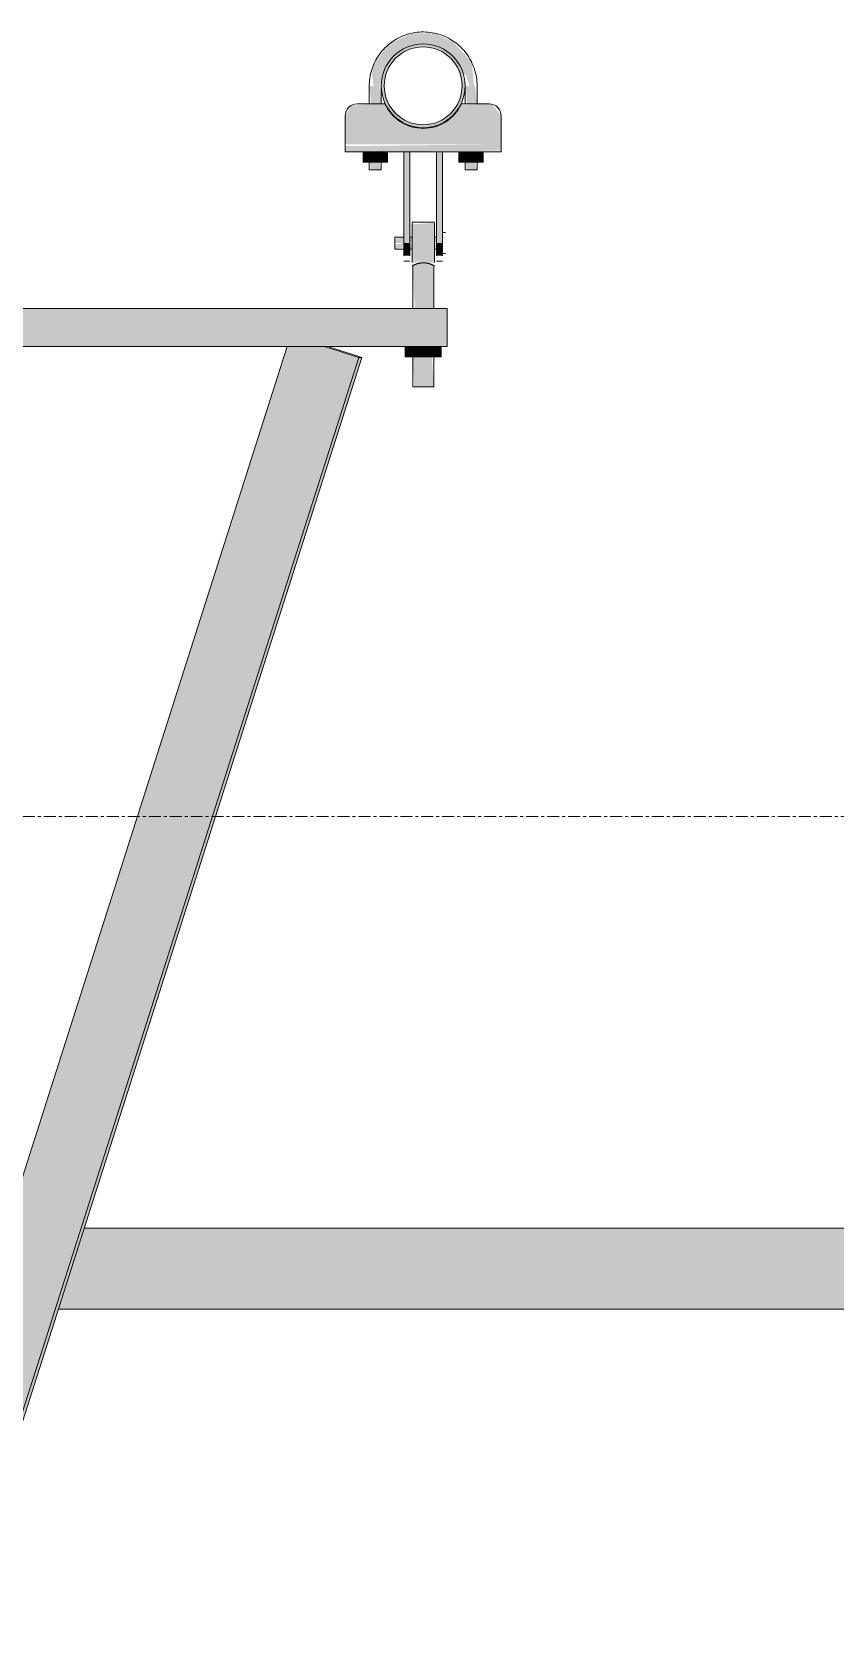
# Model space of a CAD drawing. Header units: inches. Extents: x 21380 to 98133, y -290 to 853.
# Drawn here: x 32098.2 to 32131.7, y 227.8 to 294.5 of the extents above; entities that cross this region are included whole.
import ezdxf

# ---------------------------------------------------------------- set-up
doc = ezdxf.new("R2010")
doc.units = ezdxf.units.IN
doc.header["$MEASUREMENT"] = 0
doc.linetypes.add('Grid Line 1_2_', pattern=[0.875, 0.5, -0.125, 0.125, -0.125])
for name, color, linetype, lineweight in [('A-FLOR-LEVL', 51, 'Continuous', 9), ('Q-SPCQ', 91, 'Continuous', 9), ('S-BEAM', 12, 'Continuous', 9)]:
    doc.layers.add(name, color=color, linetype=linetype, lineweight=lineweight)

# ---------------------------------------------------------------- blocks, each defined once
blk = doc.blocks.new('Basketball_Backstop-Performance_Sports_Systems-3103-Ceiling_Hung - 27_-0_ to 27_-11 7_8_-V63-Building Section - North_South looking East _ Fitness Center')
at = {"layer": 'Q-SPCQ'}
for points in [[(21761.118, 292.25), (21761.178, 292.25), (21761.08, 293.226), (21760.309, 294.08), (21759.553, 294.444), (21758.552, 294.444), (21757.65, 294.009), (21757.026, 293.226), (21756.913, 292.733), (21756.988, 292.25), (21757.178, 292.25), (21757.23, 292.25), (21757.362, 292.703), (21757.723, 293.367), (21758.037, 293.657), (21758.427, 293.869), (21758.801, 293.967), (21759.255, 293.973), (21759.776, 293.829), (21759.915, 293.795), (21760.05, 293.681), (21760.73, 292.735), (21760.745, 292.687), (21760.812, 292.735), (21760.988, 292.25), (21761.053, 292.25)], [(21755.803, 289.812), (21762.303, 289.812), (21762.303, 291), (21761.932, 291.483), (21761.803, 291.5), (21760.608, 291.437), (21760.202, 290.92), (21759.865, 290.688), (21759.473, 290.539), (21759.275, 290.487), (21758.551, 290.56), (21758.158, 290.734), (21757.807, 291.013), (21757.536, 291.375), (21757.362, 291.5), (21756.053, 291.433), (21755.803, 291)], [(21755.804, 289.5), (21762.303, 289.542), (21762.303, 289.812), (21755.803, 289.732), (21755.803, 289.5)], [(21756.548, 289.062), (21756.8, 289.062), (21756.8, 289.5), (21756.548, 289.5)], [(21757.305, 289.062), (21757.305, 289.5), (21756.8, 289.5), (21756.8, 289.062)], [(21757.558, 289.062), (21757.558, 289.5), (21757.305, 289.5), (21757.305, 289.062)], [(21758.49, 285.687), (21758.49, 289.5), (21758.24, 289.5), (21758.24, 285.687)], [(21759.865, 285.687), (21759.865, 289.5), (21759.615, 289.5), (21759.615, 285.687)], [(21760.646, 289.062), (21760.8, 289.062), (21760.8, 289.5), (21760.548, 289.5), (21760.548, 289.062)], [(21761.305, 289.062), (21761.305, 289.5), (21760.8, 289.5), (21760.8, 289.062)], [(21761.558, 289.062), (21761.558, 289.5), (21761.305, 289.5), (21761.305, 289.062)], [(21758.589, 285.656), (21759.527, 285.656), (21759.527, 286.532), (21758.589, 286.469), (21758.589, 285.891)], [(21758.49, 285.157), (21758.49, 285.687), (21758.24, 285.687), (21758.24, 285.157)], [(21759.615, 285.157), (21759.865, 285.157), (21759.865, 285.687), (21759.615, 285.687), (21759.615, 285.312)], [(21715.422, 152.543), (21756.362, 280.918), (21754.939, 281.375), (21753.371, 281.375), (21715.466, 162.249), (21715.705, 162.199), (21715.758, 161.927), (21715.692, 161.772), (21715.269, 161.789), (21715.269, 152.592)], [(21759.058, 280.937), (21759.058, 281.375), (21758.308, 281.375), (21758.308, 280.937)], [(21759.808, 280.937), (21759.808, 281.375), (21759.058, 281.375), (21759.058, 280.937)], [(21715.556, 152.543), (21756.496, 280.918), (21756.362, 280.918), (21715.422, 152.543)]]:
    blk.add_hatch(color=256, dxfattribs=at).paths.add_polyline_path(points, flags=0)
h = blk.add_hatch(color=256, dxfattribs=at)
h.paths.add_polyline_path([(21759.053, 290.5), (21759.506, 290.56), (21759.928, 290.734), (21760.29, 291.013), (21760.646, 291.562), (21760.743, 291.797), (21760.803, 292.25), (21760.646, 292.938), (21760.568, 293.125), (21760.29, 293.487), (21759.857, 293.795), (21759.506, 293.94), (21759.053, 294), (21758.6, 293.94), (21758.178, 293.766), (21757.815, 293.487), (21757.537, 293.125), (21757.362, 292.703), (21757.303, 292.25), (21757.362, 291.797), (21757.554, 291.353), (21757.815, 291.013), (21758.225, 290.715), (21758.6, 290.56)], flags=0)
h.paths.add_polyline_path([(21759.053, 290.625), (21758.632, 290.68), (21758.225, 290.854), (21757.71, 291.353), (21757.646, 291.437), (21757.483, 291.829), (21757.428, 292.25), (21757.483, 292.671), (21757.646, 293.062), (21757.904, 293.399), (21758.24, 293.657), (21758.632, 293.82), (21759.053, 293.875), (21759.533, 293.795), (21759.865, 293.657), (21760.202, 293.399), (21760.46, 293.062), (21760.646, 292.493), (21760.646, 292.007), (21760.622, 291.829), (21760.395, 291.353), (21760.202, 291.101), (21759.865, 290.843), (21759.473, 290.68)], flags=0)
h = blk.add_hatch(color=256, dxfattribs=at)
h.paths.add_polyline_path([(21757.053, 288.75), (21757.294, 288.75), (21757.23, 289.062), (21756.811, 289.062), (21756.876, 288.75), (21756.988, 288.75)], flags=0)
h.paths.add_polyline_path([(21757.067, 291.5), (21757.294, 291.5), (21757.23, 292.25), (21756.811, 292.25), (21756.887, 291.5), (21757.053, 291.5)], flags=0)
h = blk.add_hatch(color=256, dxfattribs=at)
h.paths.add_polyline_path([(21760.928, 288.75), (21761.294, 288.75), (21761.225, 289.062), (21760.811, 289.062), (21760.876, 288.75)], flags=0)
h.paths.add_polyline_path([(21760.988, 291.5), (21761.294, 291.5), (21761.23, 292.25), (21760.811, 292.25), (21760.893, 291.5), (21760.975, 291.5)], flags=0)
h = blk.add_hatch(color=256, dxfattribs=at)
h.paths.add_polyline_path([(21758.24, 285.687), (21758.24, 285.929), (21757.865, 285.864), (21757.865, 285.687)], flags=0)
h.paths.add_polyline_path([(21758.49, 285.687), (21758.589, 285.752), (21758.589, 285.929), (21758.49, 285.848), (21758.49, 285.732)], flags=0)
h.paths.add_polyline_path([(21759.615, 285.687), (21759.615, 285.929), (21759.527, 285.864), (21759.527, 285.687)], flags=0)
h = blk.add_hatch(color=256, dxfattribs=at)
h.paths.add_polyline_path([(21757.865, 285.446), (21758.24, 285.511), (21758.24, 285.687), (21757.865, 285.623), (21757.865, 285.471)], flags=0)
h.paths.add_polyline_path([(21759.527, 285.446), (21759.615, 285.517), (21759.615, 285.687), (21759.527, 285.623), (21759.527, 285.45)], flags=0)
h.paths.add_polyline_path([(21758.589, 285.446), (21758.589, 285.687), (21758.49, 285.604), (21758.49, 285.446)], flags=0)
h = blk.add_hatch(color=256, dxfattribs=at)
h.paths.add_polyline_path([(21758.981, 284.859), (21758.589, 285.015), (21758.589, 284.871), (21758.98, 284.859)], flags=0)
h.paths.add_polyline_path([(21759.135, 284.859), (21759.527, 284.871), (21759.527, 285.656), (21758.589, 285.656), (21758.589, 285.015), (21759.058, 284.881)], flags=0)
h = blk.add_hatch(color=256, dxfattribs=at)
h.paths.add_polyline_path([(21759.367, 279.687), (21759.495, 279.687), (21759.426, 280.937), (21758.62, 280.937), (21758.679, 279.687), (21759.277, 279.687)], flags=0)
h.paths.add_polyline_path([(21759.148, 282.955), (21759.495, 282.955), (21759.468, 284.763), (21759.135, 284.859), (21758.723, 284.795), (21758.62, 284.75), (21758.707, 282.955), (21759.107, 282.955)], flags=0)
h = blk.add_hatch(color=256, dxfattribs=at)
h.paths.add_polyline_path([(21664.058, 281.375), (21711.115, 281.375), (21711.115, 282.955), (21664.058, 282.955), (21664.058, 281.585)], flags=0)
h.paths.add_polyline_path([(21755.804, 281.375), (21760.058, 281.375), (21760.058, 282.955), (21712.99, 282.955), (21712.99, 281.375), (21736.437, 281.375)], flags=0)
for p, q in [((21756.803, 292.25), (21756.803, 291.5)), ((21757.303, 291.5), (21757.303, 292.25)), ((21760.803, 292.25), (21760.803, 291.5)), ((21761.303, 291.5), (21761.303, 292.25)), ((21757.459, 291.5), (21756.303, 291.5)), ((21761.803, 291.5), (21760.647, 291.5)), ((21755.803, 289.812), (21755.803, 291)), ((21762.303, 291), (21762.303, 289.812)), ((21755.803, 289.5), (21755.803, 289.812)), ((21755.803, 289.5), (21762.303, 289.5)), ((21756.548, 289.5), (21756.548, 289.062)), ((21756.8, 289.062), (21756.8, 289.5)), ((21756.803, 289.515), (21756.803, 288.75)), ((21757.303, 288.75), (21757.303, 289.518)), ((21757.305, 289.062), (21757.305, 289.5)), ((21757.558, 289.062), (21757.558, 289.5)), ((21758.24, 285.687), (21758.24, 289.5)), ((21758.49, 289.5), (21758.24, 289.5)), ((21758.49, 289.5), (21758.49, 285.687)), ((21759.615, 285.687), (21759.615, 289.5)), ((21759.865, 289.5), (21759.615, 289.5)), ((21759.865, 289.5), (21759.865, 285.687)), ((21760.548, 289.062), (21760.548, 289.5)), ((21760.8, 289.062), (21760.8, 289.5)), ((21760.803, 289.511), (21760.803, 288.75)), ((21761.303, 288.75), (21761.303, 289.511)), ((21761.305, 289.062), (21761.305, 289.5)), ((21761.558, 289.5), (21761.558, 289.062)), ((21762.303, 289.812), (21762.303, 289.5)), ((21756.8, 289.062), (21756.548, 289.062)), ((21757.305, 289.062), (21756.8, 289.062)), ((21756.803, 288.75), (21756.811, 288.75)), ((21757.303, 288.75), (21756.803, 288.75)), ((21757.294, 288.75), (21757.303, 288.75)), ((21757.558, 289.062), (21757.305, 289.062)), ((21760.8, 289.062), (21760.548, 289.062)), ((21761.305, 289.062), (21760.8, 289.062)), ((21761.303, 288.75), (21760.803, 288.75)), ((21760.803, 288.75), (21760.811, 288.75)), ((21761.294, 288.75), (21761.303, 288.75)), ((21761.558, 289.062), (21761.305, 289.062)), ((21759.527, 286.562), (21758.589, 286.562)), ((21758.589, 285.656), (21758.589, 286.532)), ((21759.527, 286.532), (21759.527, 285.656)), ((21759.99, 286.125), (21759.865, 286.125)), ((21758.24, 285.937), (21757.865, 285.937)), ((21757.865, 285.687), (21757.865, 285.929)), ((21757.865, 285.446), (21757.865, 285.687)), ((21757.865, 285.437), (21758.24, 285.437)), ((21758.24, 285.157), (21758.24, 285.687)), ((21758.589, 285.937), (21758.49, 285.937)), ((21758.49, 285.687), (21758.49, 285.157)), ((21758.49, 285.437), (21758.589, 285.437)), ((21758.589, 284.871), (21758.589, 285.656)), ((21759.615, 285.937), (21759.527, 285.937)), ((21759.527, 285.656), (21759.527, 284.871)), ((21759.527, 285.437), (21759.615, 285.437)), ((21759.615, 285.157), (21759.615, 285.687)), ((21759.865, 285.687), (21759.865, 285.157)), ((21759.99, 285.687), (21759.99, 285.687)), ((21759.99, 285.687), (21759.99, 285.687)), ((21758.24, 284.937), (21758.49, 284.937)), ((21758.589, 284.75), (21758.62, 284.75)), ((21758.62, 284.75), (21758.62, 282.955)), ((21759.495, 282.955), (21759.495, 284.75)), ((21759.495, 284.75), (21759.527, 284.75)), ((21759.615, 284.937), (21759.865, 284.937)), ((21759.865, 285.25), (21759.99, 285.25)), ((21760.058, 282.955), (21712.989, 282.955)), ((21760.058, 282.955), (21760.058, 281.375)), ((21760.058, 281.375), (21712.989, 281.375)), ((21715.376, 162.237), (21753.371, 281.375)), ((21754.939, 281.375), (21756.362, 280.918)), ((21756.496, 280.918), (21755.073, 281.375)), ((21758.308, 280.937), (21758.308, 281.375)), ((21758.62, 281.375), (21758.62, 279.687)), ((21759.058, 280.937), (21759.058, 281.375)), ((21759.495, 279.687), (21759.495, 281.375)), ((21759.808, 280.937), (21759.808, 281.375)), ((21756.362, 280.918), (21715.422, 152.543)), ((21715.556, 152.543), (21756.496, 280.918)), ((21756.362, 280.918), (21756.496, 280.918)), ((21759.058, 280.937), (21758.308, 280.937)), ((21759.808, 280.937), (21759.058, 280.937)), ((21759.495, 279.687), (21758.62, 279.687))]:
    blk.add_line(p, q, dxfattribs=at)
at = {"layer": 'Q-SPCQ', "flags": 128}
blk.add_lwpolyline([(21761.303, 292.25), (21761.301, 292.34), (21761.296, 292.43), (21761.287, 292.519), (21761.274, 292.608), (21761.258, 292.697), (21761.238, 292.785), (21761.215, 292.872), (21761.189, 292.958), (21761.159, 293.043), (21761.125, 293.126), (21761.089, 293.208), (21761.049, 293.289), (21761.005, 293.368), (21760.959, 293.445), (21760.91, 293.52), (21760.858, 293.594), (21760.802, 293.665), (21760.744, 293.734), (21760.684, 293.8), (21760.62, 293.864), (21760.555, 293.925), (21760.486, 293.984), (21760.416, 294.04), (21760.343, 294.093), (21760.268, 294.143), (21760.192, 294.19), (21760.113, 294.234), (21760.033, 294.275), (21759.951, 294.313), (21759.868, 294.347), (21759.784, 294.378), (21759.698, 294.406), (21759.611, 294.43), (21759.524, 294.45), (21759.435, 294.467), (21759.346, 294.481), (21759.257, 294.491), (21759.167, 294.497), (21759.077, 294.5), (21758.987, 294.499), (21758.897, 294.495), (21758.808, 294.487), (21758.718, 294.475), (21758.63, 294.46), (21758.542, 294.441), (21758.454, 294.419), (21758.368, 294.393), (21758.283, 294.364), (21758.199, 294.332), (21758.116, 294.296), (21758.035, 294.257), (21757.956, 294.215), (21757.878, 294.169), (21757.802, 294.121), (21757.729, 294.069), (21757.657, 294.015), (21757.588, 293.957), (21757.52, 293.898), (21757.456, 293.835), (21757.394, 293.77), (21757.334, 293.702), (21757.278, 293.632), (21757.224, 293.56), (21757.173, 293.486), (21757.125, 293.41), (21757.08, 293.332), (21757.038, 293.252), (21757, 293.171), (21756.965, 293.088), (21756.933, 293.004), (21756.904, 292.918), (21756.879, 292.832), (21756.858, 292.745), (21756.84, 292.656), (21756.825, 292.568), (21756.814, 292.478), (21756.807, 292.388), (21756.803, 292.299), (21756.803, 292.25)], dxfattribs=at)
at = {"layer": 'Q-SPCQ'}
for centre, radius, start, end in [((21759.053, 292.25), 1.75, 0, 180), ((21759.053, 292.25), 1.625, 0, 180), ((21759.053, 292.25), 1.75, 180, 0), ((21759.053, 292.25), 1.625, 180, 0), ((21756.303, 291), 0.5, 90, 180), ((21756.303, 291), 0.5, 120, 178.84926), ((21759.053, 292.223), 1.75, 204.39575, 335.60425), ((21761.803, 291), 0.5, 0, 90), ((21761.803, 291), 0.5, 0, 60)]:
    blk.add_arc(centre, radius, start, end, dxfattribs=at)
blk.add_open_spline([(21759.495, 284.75), (21759.495, 284.75), (21759.492, 284.752), (21759.481, 284.758), (21759.469, 284.762), (21759.454, 284.769), (21759.436, 284.777), (21759.419, 284.785), (21759.404, 284.791), (21759.393, 284.795), (21759.38, 284.799), (21759.363, 284.806), (21759.34, 284.814), (21759.315, 284.822), (21759.294, 284.829), (21759.278, 284.833), (21759.261, 284.837), (21759.239, 284.842), (21759.209, 284.848), (21759.173, 284.855), (21759.135, 284.859), (21759.097, 284.862), (21759.058, 284.862), (21759.019, 284.862), (21758.981, 284.859), (21758.943, 284.855), (21758.907, 284.848), (21758.877, 284.842), (21758.855, 284.837), (21758.838, 284.833), (21758.822, 284.829), (21758.801, 284.822), (21758.776, 284.814), (21758.753, 284.806), (21758.736, 284.799), (21758.723, 284.795), (21758.711, 284.791), (21758.696, 284.785), (21758.679, 284.777), (21758.662, 284.769), (21758.647, 284.762), (21758.635, 284.758), (21758.624, 284.752), (21758.62, 284.75), (21758.62, 284.75)], degree=3, knots=[0, 0, 0, 0, 0.055556, 0.083333, 0.111111, 0.138889, 0.166667, 0.194444, 0.208333, 0.222222, 0.236111, 0.25, 0.277778, 0.305556, 0.319444, 0.333333, 0.347222, 0.361111, 0.388889, 0.416667, 0.444444, 0.472222, 0.5, 0.527778, 0.555556, 0.583333, 0.611111, 0.638889, 0.652778, 0.666667, 0.680556, 0.694444, 0.722222, 0.75, 0.763889, 0.777778, 0.791667, 0.805556, 0.833333, 0.861111, 0.888889, 0.916667, 0.944444, 1, 1, 1, 1], dxfattribs=at)
blk = doc.blocks.new('Basketball_Backstop-Performance_Sports_Systems-3103-Ceiling_Hung - 27_-0_ to 27_-11 7_8_-V70-Building Section - North_South looking East _ Fitness Center')
at = {"layer": 'Q-SPCQ'}
blk.add_hatch(color=256, dxfattribs=at).paths.add_polyline_path([(21759.31, 294.377), (21758.794, 294.444), (21759.255, 294.382)], flags=0)
for p, q in [((21756.803, 292.25), (21756.803, 291.5)), ((21757.303, 291.5), (21757.303, 292.25)), ((21760.803, 292.25), (21760.803, 291.5)), ((21761.303, 291.5), (21761.303, 292.25)), ((21756.803, 289.062), (21756.803, 288.75)), ((21756.803, 288.75), (21756.811, 288.75)), ((21756.811, 288.75), (21756.803, 288.75)), ((21757.294, 288.75), (21757.303, 288.75)), ((21757.303, 288.75), (21757.294, 288.75)), ((21757.303, 288.75), (21757.303, 289.062)), ((21760.803, 289.062), (21760.803, 288.75)), ((21760.811, 288.75), (21760.803, 288.75)), ((21760.803, 288.75), (21760.811, 288.75)), ((21761.303, 288.75), (21761.294, 288.75)), ((21761.294, 288.75), (21761.303, 288.75)), ((21761.303, 288.75), (21761.303, 289.062)), ((21759.527, 286.562), (21758.589, 286.562)), ((21758.589, 286.532), (21758.589, 286.532)), ((21759.527, 286.532), (21759.527, 286.532)), ((21759.99, 286.125), (21759.865, 286.125)), ((21758.24, 285.937), (21757.865, 285.937)), ((21757.865, 285.929), (21757.865, 285.929)), ((21757.865, 285.446), (21757.865, 285.446)), ((21757.865, 285.437), (21758.24, 285.437)), ((21758.589, 285.937), (21758.49, 285.937)), ((21758.49, 285.437), (21758.589, 285.437)), ((21759.615, 285.937), (21759.527, 285.937)), ((21759.527, 285.437), (21759.615, 285.437)), ((21759.99, 285.687), (21759.99, 285.687)), ((21759.99, 285.687), (21759.99, 285.687)), ((21758.24, 285.157), (21758.24, 285.157)), ((21758.24, 284.937), (21758.49, 284.937)), ((21758.49, 285.157), (21758.49, 285.157)), ((21758.589, 284.871), (21758.589, 284.871)), ((21758.589, 284.75), (21758.62, 284.75)), ((21759.495, 284.75), (21759.527, 284.75)), ((21759.527, 284.871), (21759.527, 284.871)), ((21759.615, 285.157), (21759.615, 285.157)), ((21759.615, 284.937), (21759.865, 284.937)), ((21759.865, 285.25), (21759.99, 285.25)), ((21759.865, 285.157), (21759.865, 285.157))]:
    blk.add_line(p, q, dxfattribs=at)
at = {"layer": 'Q-SPCQ', "flags": 128}
for points in [[(21758.454, 294.419), (21758.368, 294.393), (21758.283, 294.364), (21758.199, 294.332), (21758.116, 294.296), (21758.035, 294.257), (21757.956, 294.215), (21757.878, 294.169), (21757.802, 294.121), (21757.729, 294.069)], [(21759.524, 294.45), (21759.435, 294.467), (21759.346, 294.481), (21759.257, 294.491), (21759.167, 294.497), (21759.077, 294.5), (21758.987, 294.499), (21758.897, 294.495), (21758.808, 294.487), (21758.718, 294.475), (21758.63, 294.46), (21758.542, 294.441)], [(21760.416, 294.04), (21760.343, 294.093), (21760.268, 294.143), (21760.192, 294.19), (21760.113, 294.234), (21760.033, 294.275), (21759.951, 294.313), (21759.868, 294.347), (21759.784, 294.378), (21759.698, 294.406), (21759.611, 294.43)], [(21757.588, 293.957), (21757.52, 293.898), (21757.456, 293.835), (21757.394, 293.77), (21757.334, 293.702), (21757.278, 293.632), (21757.224, 293.56), (21757.173, 293.486), (21757.125, 293.41), (21757.08, 293.332)], [(21761.049, 293.289), (21761.005, 293.368), (21760.959, 293.445), (21760.91, 293.52), (21760.858, 293.594), (21760.802, 293.665), (21760.744, 293.734), (21760.684, 293.8), (21760.62, 293.864), (21760.555, 293.925), (21760.486, 293.984)], [(21757, 293.171), (21756.965, 293.088), (21756.933, 293.004), (21756.904, 292.918), (21756.879, 292.832), (21756.858, 292.745), (21756.84, 292.656), (21756.825, 292.568), (21756.814, 292.478), (21756.807, 292.388), (21756.803, 292.299), (21756.803, 292.25)], [(21761.303, 292.25), (21761.301, 292.34), (21761.296, 292.43), (21761.287, 292.519), (21761.274, 292.608), (21761.258, 292.697), (21761.238, 292.785), (21761.215, 292.872), (21761.189, 292.958), (21761.159, 293.043), (21761.125, 293.126), (21761.089, 293.208)]]:
    blk.add_lwpolyline(points, dxfattribs=at)
at = {"layer": 'Q-SPCQ'}
for centre, start, end in [((21756.303, 291), 120, 178.84926), ((21756.303, 291), 120, 178.84926), ((21761.803, 291), 0, 60), ((21761.803, 291), 0, 60)]:
    blk.add_arc(centre, 0.5, start, end, dxfattribs=at)
blk = doc.blocks.new('Girt_Z - 10_D-1223971-Building Section - North_South looking East _ Fitness Center')
at = {"layer": 'S-BEAM'}
h = blk.add_hatch(color=256, dxfattribs=at)
h.paths.add_polyline_path([(21389.053, 241.188), (21623.058, 241.188), (21623.058, 244.563), (21389.053, 244.563)], flags=0)
h.paths.add_polyline_path([(21743.826, 241.188), (21864.308, 241.188), (21864.308, 244.563), (21744.902, 244.563)], flags=0)
h.paths.add_polyline_path([(21740.554, 241.188), (21741.631, 244.563), (21715.37, 244.563), (21715.37, 241.188), (21717.07, 241.188)], flags=0)
h.paths.add_polyline_path([(21629.548, 241.188), (21680.29, 241.188), (21679.214, 244.563), (21629.548, 244.563)], flags=0)
h.paths.add_polyline_path([(21708.745, 241.188), (21708.745, 244.563), (21682.485, 244.563), (21683.562, 241.188), (21707.387, 241.188)], flags=0)
h.paths.add_polyline_path([(22269.698, 241.188), (22315.008, 241.188), (22314.549, 244.563), (22248.465, 244.563), (22246.707, 241.188), (22269.498, 241.188)], flags=0)
h.paths.add_polyline_path([(22244.593, 241.188), (22246.351, 244.563), (22185.091, 244.563), (22184.995, 241.188), (22220.609, 241.188)], flags=0)
h.paths.add_polyline_path([(22178.365, 241.188), (22178.365, 244.563), (22148.503, 244.563), (22146.048, 241.188), (22162.508, 241.188)], flags=0)
h.paths.add_polyline_path([(21870.798, 241.188), (22082.069, 241.188), (22077.603, 244.563), (21870.798, 244.563)], flags=0)
h.paths.add_polyline_path([(22145.662, 241.188), (22148.117, 244.563), (22112.048, 244.563), (22112.048, 241.188), (22143.142, 241.188)], flags=0)
h.paths.add_polyline_path([(22105.558, 241.188), (22105.558, 244.563), (22078.018, 244.563), (22082.484, 241.188), (22104.408, 241.188)], flags=0)
for p, q in [((21744.902, 244.563), (21864.308, 244.563)), ((21743.826, 241.188), (21864.308, 241.188))]:
    blk.add_line(p, q, dxfattribs=at)

msp = doc.modelspace()

# ---------------------------------------------------------------- linework, layer by layer
at = {"layer": 'A-FLOR-LEVL', "linetype": 'Grid Line 1_2_'}
msp.add_line((30717.093, 261.75), (34081.647, 261.75), dxfattribs=at)

# ---------------------------------------------------------------- block references
at = {"layer": 'Q-SPCQ'}
for name in ['Basketball_Backstop-Performance_Sports_Systems-3103-Ceiling_Hung - 27_-0_ to 27_-11 7_8_-V63-Building Section - North_South looking East _ Fitness Center', 'Basketball_Backstop-Performance_Sports_Systems-3103-Ceiling_Hung - 27_-0_ to 27_-11 7_8_-V70-Building Section - North_South looking East _ Fitness Center']:
    msp.add_blockref(name, (10355.492, 0), dxfattribs=at)
at = {"layer": 'S-BEAM'}
msp.add_blockref('Girt_Z - 10_D-1223971-Building Section - North_South looking East _ Fitness Center', (10355.492, 0), dxfattribs=at)

doc.saveas('drawing.dxf')
